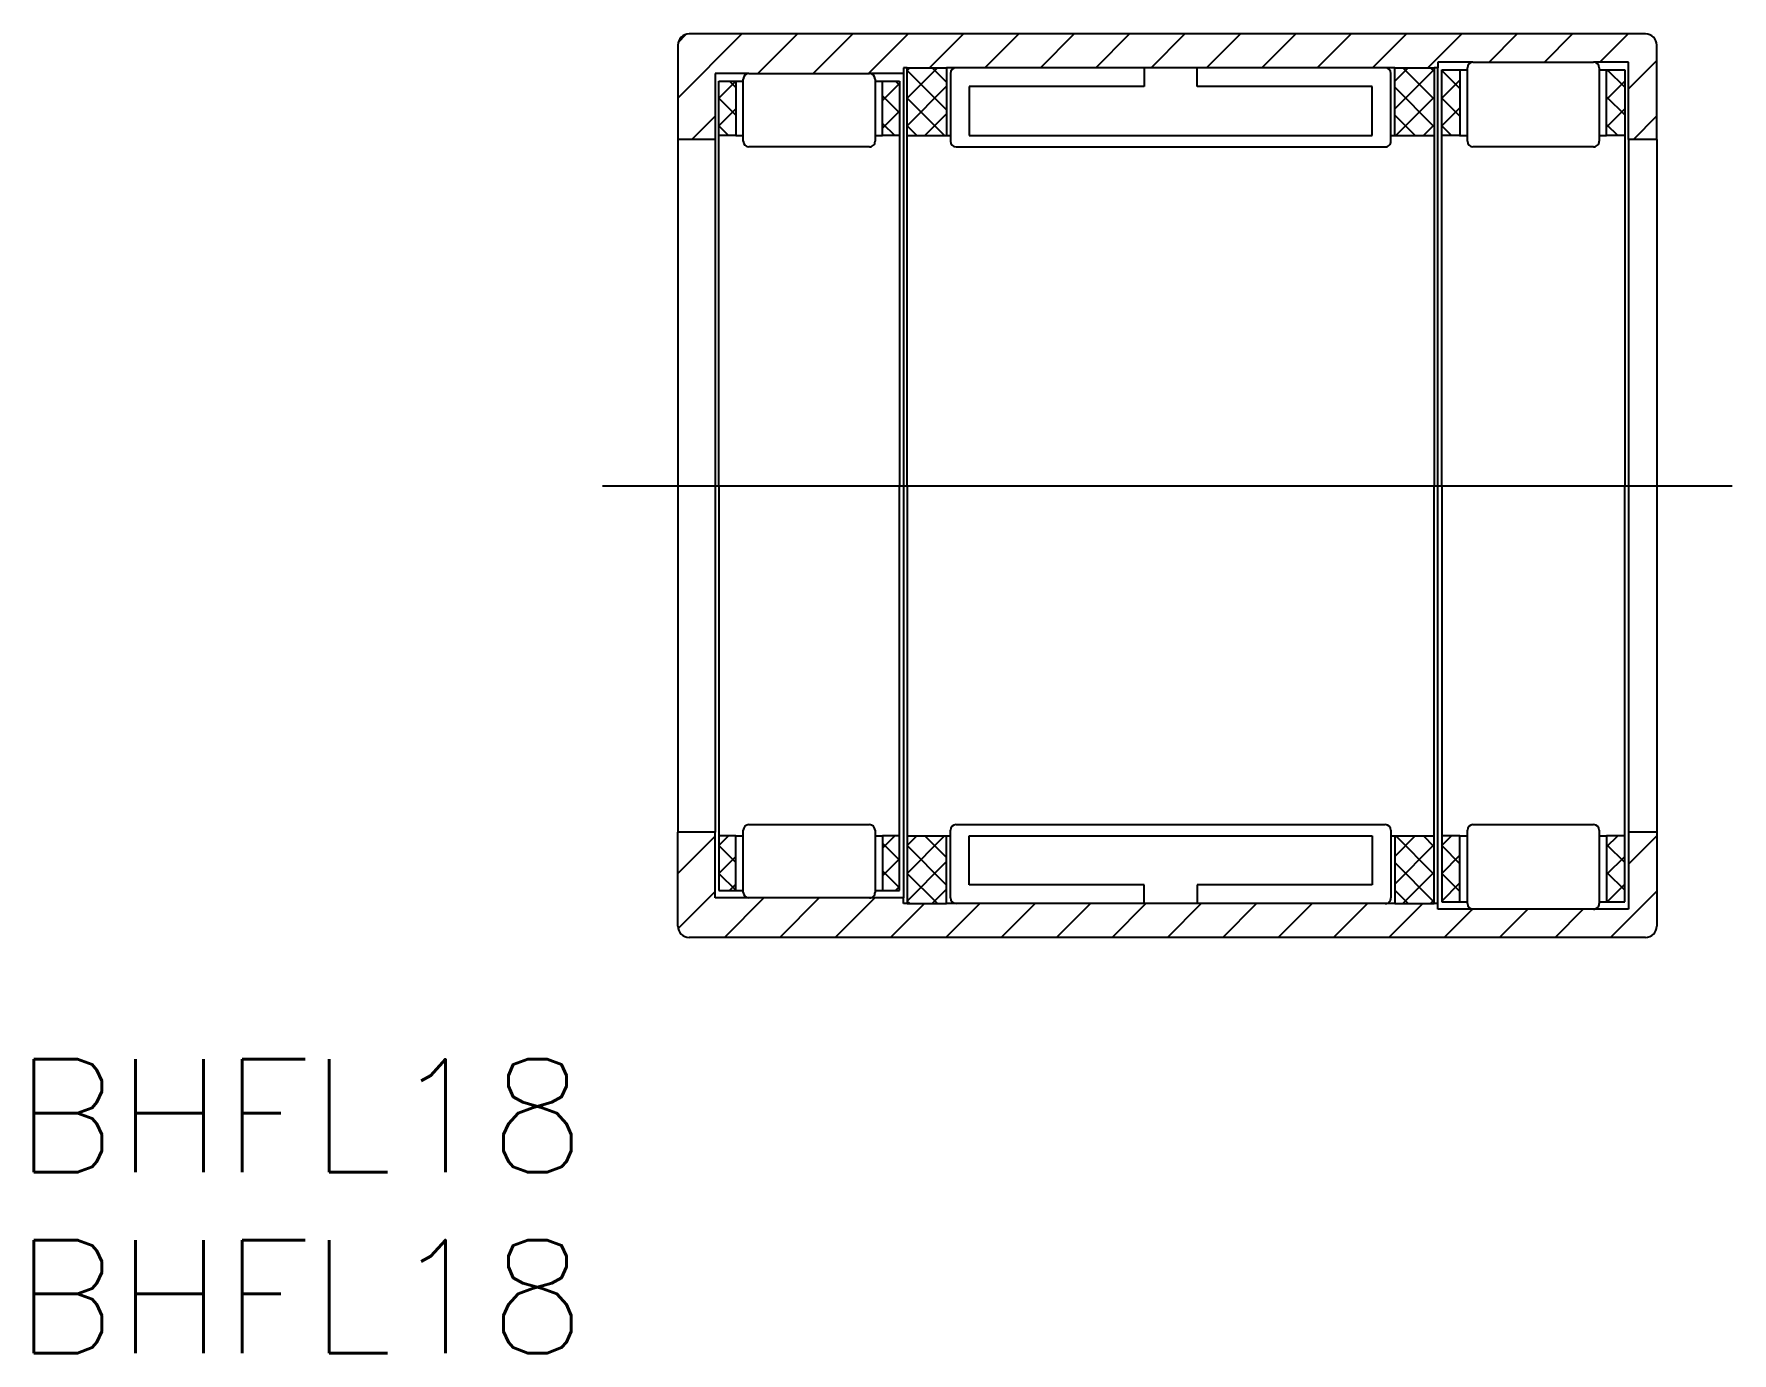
# Model space of a CAD drawing. Extents: x -17.1 to 28, y -23 to 12.
import ezdxf

# ---------------------------------------------------------------- set-up
doc = ezdxf.new("R2010")
doc.units = 0
doc.linetypes.add('CENTER', pattern=[50.8, 31.75, -6.35, 6.35, -6.35])
doc.linetypes.add('DASHED', pattern=[19.05, 12.7, -6.35])
doc.layers.get('0').update_dxf_attribs({"linetype": 'CONTINUOUS'})
doc.layers.add('CENTER', color=1, linetype='CENTER')
doc.styles.get("Standard").update_dxf_attribs({"font": 'txt.shx', "height": 3, "bigfont": 'bigfont.shx'})

msp = doc.modelspace()

# ---------------------------------------------------------------- linework, layer by layer
at = {"color": 3, "linetype": 'CONTINUOUS'}
for p, q in [((0, 10.295475), (1.704525, 12)), ((0.009802, 11.776058), (0.223942, 11.990198)), ((2.125307, 10.95), (3.175307, 12)), ((3.596089, 10.95), (4.646089, 12)), ((5.066872, 10.95), (6.116872, 12)), ((6.687654, 11.1), (7.587654, 12)), ((8.158436, 11.1), (9.058436, 12)), ((9.629218, 11.1), (10.529218, 12)), ((11.1, 11.1), (12, 12)), ((12.570782, 11.1), (13.470782, 12)), ((14.041564, 11.1), (14.941564, 12)), ((15.512346, 11.1), (16.412346, 12)), ((16.983128, 11.1), (17.883128, 12)), ((18.453911, 11.1), (19.353911, 12)), ((19.924693, 11.1), (20.824693, 12)), ((21.545475, 11.25), (22.295475, 12)), ((23.016257, 11.25), (23.766257, 12)), ((24.487039, 11.25), (25.237039, 12)), ((25.25, 10.542179), (26, 11.292179)), ((6.09, 11.030866), (6.159134, 11.1)), ((6.09, 10.295475), (6.894525, 11.1)), ((7.14, 9.980866), (6.09, 11.030866)), ((7.14, 10.716257), (6.756257, 11.1)), ((19.04, 10.743827), (19.396173, 11.1)), ((19.04, 10.008436), (20.09, 11.058436)), ((20.09, 10.267905), (19.257905, 11.1)), ((20.09, 11.003296), (19.993296, 11.1)), ((20.29, 11.030866), (20.309134, 11.05)), ((20.29, 11.030866), (20.77, 10.550866)), ((24.67, 10.998519), (24.721481, 11.05)), ((24.683212, 11.05), (25.15, 10.583212)), ((1.09, 10.295475), (1.54, 10.745475)), ((1.370866, 10.75), (1.54, 10.580866)), ((5.44, 10.233128), (5.89, 10.683128)), ((5.783212, 10.75), (5.89, 10.643212)), ((6.09, 9.560084), (7.14, 10.610084)), ((20.09, 9.532514), (19.04, 10.582514)), ((20.29, 10.295475), (20.77, 10.775475)), ((24.67, 10.263128), (25.15, 10.743128)), ((1.09, 10.295475), (1.54, 9.845475)), ((1.09, 9.560084), (1.54, 10.010084)), ((5.44, 10.357821), (5.89, 9.907821)), ((5.44, 9.497737), (5.89, 9.947737)), ((7.085475, 9.3), (6.09, 10.295475)), ((19.066955, 9.3), (20.09, 10.323045)), ((20.29, 10.295475), (20.77, 9.815475)), ((20.29, 9.560084), (20.77, 10.040084)), ((24.67, 10.327821), (25.15, 9.847821)), ((24.67, 9.527737), (25.15, 10.007737)), ((0.375307, 9.2), (0.99, 9.814693)), ((1.09, 9.560084), (1.350084, 9.3)), ((5.44, 9.62243), (5.76243, 9.3)), ((6.350084, 9.3), (6.09, 9.560084)), ((6.565307, 9.3), (7.14, 9.874693)), ((19.587123, 9.3), (19.04, 9.847123)), ((19.802346, 9.3), (20.09, 9.587654)), ((20.29, 9.560084), (20.550084, 9.3)), ((24.67, 9.59243), (24.96243, 9.3)), ((25.378603, 9.2), (26, 9.821397)), ((20.765307, 9.3), (20.77, 9.304693)), ((0, -10.295475), (0.99, -9.305475)), ((1.09, -9.560084), (1.350084, -9.3)), ((5.44, -9.62243), (5.76243, -9.3)), ((6.09, -10.295475), (7.085475, -9.3)), ((6.09, -9.560084), (6.350084, -9.3)), ((7.14, -9.874693), (6.565307, -9.3)), ((19.04, -9.847123), (19.587123, -9.3)), ((20.09, -10.323045), (19.066955, -9.3)), ((20.09, -9.587654), (19.802346, -9.3)), ((20.29, -9.560084), (20.550084, -9.3)), ((20.765307, -9.3), (20.77, -9.304693)), ((24.67, -9.59243), (24.96243, -9.3)), ((25.25, -10.048771), (26, -9.298771)), ((1.09, -9.560084), (1.54, -10.010084)), ((1.09, -10.295475), (1.54, -9.845475)), ((5.44, -9.497737), (5.89, -9.947737)), ((5.44, -10.357821), (5.89, -9.907821)), ((7.14, -10.610084), (6.09, -9.560084)), ((19.04, -10.582514), (20.09, -9.532514)), ((20.29, -9.560084), (20.77, -10.040084)), ((20.29, -10.295475), (20.77, -9.815475)), ((24.67, -9.527737), (25.15, -10.007737)), ((24.67, -10.327821), (25.15, -9.847821)), ((1.09, -10.295475), (1.54, -10.745475)), ((5.44, -10.233128), (5.89, -10.683128)), ((6.09, -11.030866), (7.14, -9.980866)), ((6.894525, -11.1), (6.09, -10.295475)), ((20.09, -11.058436), (19.04, -10.008436)), ((19.257905, -11.1), (20.09, -10.267905)), ((20.29, -10.295475), (20.77, -10.775475)), ((24.67, -10.263128), (25.15, -10.743128)), ((0.006094, -11.760162), (0.99, -10.776257)), ((1.370866, -10.75), (1.54, -10.580866)), ((5.783212, -10.75), (5.89, -10.643212)), ((6.756257, -11.1), (7.14, -10.716257)), ((19.396173, -11.1), (19.04, -10.743827)), ((20.29, -11.030866), (20.77, -10.550866)), ((24.683212, -11.05), (25.15, -10.583212)), ((24.769553, -12), (26, -10.769553)), ((1.237039, -12), (2.287039, -10.95)), ((2.707821, -12), (3.757821, -10.95)), ((4.178603, -12), (5.228603, -10.95)), ((5.649385, -12), (6.549385, -11.1)), ((6.159134, -11.1), (6.09, -11.030866)), ((7.120167, -12), (8.020167, -11.1)), ((8.590949, -12), (9.490949, -11.1)), ((10.061732, -12), (10.961732, -11.1)), ((11.532514, -12), (12.432514, -11.1)), ((13.003296, -12), (13.903296, -11.1)), ((14.474078, -12), (15.374078, -11.1)), ((15.94486, -12), (16.84486, -11.1)), ((17.415642, -12), (18.315642, -11.1)), ((18.886424, -12), (19.786424, -11.1)), ((19.993296, -11.1), (20.09, -11.003296)), ((20.29, -11.030866), (20.309134, -11.05)), ((20.357206, -12), (21.107206, -11.25)), ((21.827988, -12), (22.577988, -11.25)), ((23.298771, -12), (24.048771, -11.25)), ((24.67, -10.998519), (24.721481, -11.05))]:
    msp.add_line(p, q, dxfattribs=at)
at = {"color": 7, "linetype": 'CONTINUOUS'}
for p, q in [((25.7, 12), (0.3, 12)), ((0, 11.7), (0, 9.2)), ((26, 9.2), (26, 11.7)), ((0.99, 10.95), (0.99, 9.2)), ((1.89, 10.95), (0.99, 10.95)), ((1.89, 10.95), (5.09, 10.95)), ((5.99, 10.95), (5.09, 10.95)), ((5.99, 11.1), (5.99, 10.95)), ((6.09, 11.1), (5.99, 11.1)), ((5.99, 10.95), (5.99, -10.95)), ((6.09, 0), (6.09, 11.1)), ((6.09, 9.3), (6.09, 11.1)), ((6.09, 11.1), (7.14, 11.1)), ((6.09, 11.1), (7.14, 11.1)), ((7.14, 11.1), (7.14, 9.3)), ((7.14, 11.1), (7.14, 9.3)), ((7.39, 11.1), (7.14, 11.1)), ((7.24, 10.95), (7.24, 9.15)), ((18.79, 11.1), (7.39, 11.1)), ((19.04, 11.1), (18.79, 11.1)), ((18.94, 9.15), (18.94, 10.95)), ((19.04, 9.3), (19.04, 11.1)), ((19.04, 9.3), (19.04, 11.1)), ((19.04, 11.1), (20.09, 11.1)), ((19.04, 11.1), (20.09, 11.1)), ((20.09, 11.1), (20.09, 0)), ((20.09, 11.1), (20.09, 9.3)), ((20.19, 11.1), (20.09, 11.1)), ((21.12, 11.25), (20.19, 11.25)), ((20.19, 11.25), (20.19, 11.1)), ((20.19, -11.1), (20.19, 11.1)), ((20.29, 0), (20.29, 11.05)), ((20.29, 11.05), (20.97, 11.05)), ((20.29, 9.3), (20.29, 11.05)), ((20.29, 11.05), (20.77, 11.05)), ((20.77, 11.05), (20.77, 9.3)), ((20.97, 9.15), (20.97, 11.1)), ((21.12, 11.25), (24.32, 11.25)), ((25.25, 11.25), (24.32, 11.25)), ((24.47, 11.1), (24.47, 9.15)), ((24.47, 11.05), (25.15, 11.05)), ((24.67, 9.3), (24.67, 11.05)), ((24.67, 11.05), (25.15, 11.05)), ((25.15, 11.05), (25.15, 0)), ((25.15, 11.05), (25.15, 9.3)), ((25.25, 9.2), (25.25, 11.25)), ((1.09, 0), (1.09, 10.75)), ((1.09, 9.3), (1.09, 10.75)), ((1.09, 10.75), (1.54, 10.75)), ((1.09, 10.75), (1.74, 10.75)), ((1.54, 10.75), (1.54, 9.3)), ((1.74, 9.15), (1.74, 10.8)), ((5.24, 10.8), (5.24, 9.15)), ((5.24, 10.75), (5.89, 10.75)), ((5.44, 9.3), (5.44, 10.75)), ((5.44, 10.75), (5.89, 10.75)), ((5.89, 10.75), (5.89, 0)), ((5.89, 10.75), (5.89, 9.3)), ((0, 9.2), (0, -9.2)), ((0.99, 9.2), (0, 9.2)), ((0.99, 9.2), (0.99, -9.2)), ((1.54, 9.3), (1.09, 9.3)), ((1.54, 9.3), (1.74, 9.3)), ((5.24, 9.3), (5.44, 9.3)), ((5.89, 9.3), (5.44, 9.3)), ((6.09, 9.3), (7.14, 9.3)), ((7.14, 9.3), (7.24, 9.3)), ((18.94, 9.3), (19.04, 9.3)), ((19.04, 9.3), (20.09, 9.3)), ((20.77, 9.3), (20.29, 9.3)), ((20.77, 9.3), (20.97, 9.3)), ((24.47, 9.3), (24.67, 9.3)), ((25.15, 9.3), (24.67, 9.3)), ((26, 9.2), (25.25, 9.2)), ((25.25, 9.2), (25.25, -9.2)), ((26, 9.2), (26, -9.2)), ((5.09, 9), (1.89, 9)), ((7.39, 9), (18.79, 9)), ((24.32, 9), (21.12, 9)), ((1.09, 0), (1.09, -10.75)), ((5.89, -10.75), (5.89, 0)), ((6.09, 0), (6.09, -11.1)), ((20.09, -11.1), (20.09, 0)), ((20.29, 0), (20.29, -11.05)), ((25.15, -11.05), (25.15, 0)), ((1.89, -9), (5.09, -9)), ((7.39, -9), (18.79, -9)), ((21.12, -9), (24.32, -9)), ((0.99, -9.2), (0, -9.2)), ((0, -11.7), (0, -9.2)), ((0.99, -10.95), (0.99, -9.2)), ((1.09, -9.3), (1.09, -10.75)), ((1.54, -9.3), (1.09, -9.3)), ((1.54, -10.75), (1.54, -9.3)), ((1.54, -9.3), (1.74, -9.3)), ((1.74, -10.8), (1.74, -9.15)), ((5.24, -9.15), (5.24, -10.8)), ((5.24, -9.3), (5.44, -9.3)), ((5.44, -9.3), (5.44, -10.75)), ((5.89, -9.3), (5.44, -9.3)), ((5.89, -10.75), (5.89, -9.3)), ((6.09, -9.3), (6.09, -11.1)), ((6.09, -9.3), (7.14, -9.3)), ((7.14, -11.1), (7.14, -9.3)), ((7.14, -11.1), (7.14, -9.3)), ((7.14, -9.3), (7.24, -9.3)), ((7.24, -10.95), (7.24, -9.15)), ((18.94, -9.15), (18.94, -10.95)), ((18.94, -9.3), (19.04, -9.3)), ((19.04, -9.3), (19.04, -11.1)), ((19.04, -9.3), (19.04, -11.1)), ((19.04, -9.3), (20.09, -9.3)), ((20.09, -11.1), (20.09, -9.3)), ((20.29, -9.3), (20.29, -11.05)), ((20.77, -9.3), (20.29, -9.3)), ((20.77, -9.3), (20.97, -9.3)), ((20.77, -11.05), (20.77, -9.3)), ((20.97, -11.1), (20.97, -9.15)), ((24.47, -9.15), (24.47, -11.1)), ((24.47, -9.3), (24.67, -9.3)), ((24.67, -9.3), (24.67, -11.05)), ((25.15, -9.3), (24.67, -9.3)), ((25.15, -11.05), (25.15, -9.3)), ((26, -9.2), (25.25, -9.2)), ((25.25, -9.2), (25.25, -11.25)), ((26, -9.2), (26, -11.7)), ((1.09, -10.75), (1.54, -10.75)), ((1.09, -10.75), (1.74, -10.75)), ((5.24, -10.75), (5.89, -10.75)), ((5.44, -10.75), (5.89, -10.75)), ((1.89, -10.95), (0.99, -10.95)), ((5.09, -10.95), (1.89, -10.95)), ((5.99, -10.95), (5.09, -10.95)), ((5.99, -11.1), (5.99, -10.95)), ((6.09, -11.1), (5.99, -11.1)), ((6.09, -11.1), (7.14, -11.1)), ((6.09, -11.1), (7.14, -11.1)), ((7.39, -11.1), (7.14, -11.1)), ((18.79, -11.1), (7.39, -11.1)), ((19.04, -11.1), (18.79, -11.1)), ((19.04, -11.1), (20.09, -11.1)), ((19.04, -11.1), (20.09, -11.1)), ((20.19, -11.1), (20.09, -11.1)), ((20.19, -11.25), (20.19, -11.1)), ((21.12, -11.25), (20.19, -11.25)), ((20.29, -11.05), (20.97, -11.05)), ((20.29, -11.05), (20.77, -11.05)), ((24.32, -11.25), (21.12, -11.25)), ((25.25, -11.25), (24.32, -11.25)), ((24.47, -11.05), (25.15, -11.05)), ((24.67, -11.05), (25.15, -11.05)), ((25.7, -12), (0.3, -12))]:
    msp.add_line(p, q, dxfattribs=at)
at = {"color": 3, "linetype": 'DASHED'}
for p, q in [((12.39, 11.1), (12.39, 10.6)), ((13.79, 10.6), (13.79, 11.1)), ((12.39, 10.6), (7.74, 10.6)), ((7.74, 10.6), (7.74, 9.3)), ((18.44, 10.6), (13.79, 10.6)), ((18.44, 9.3), (18.44, 10.6)), ((7.74, 9.3), (18.44, 9.3)), ((7.74, -9.3), (18.44, -9.3)), ((7.74, -10.6), (7.74, -9.3)), ((18.44, -9.3), (18.44, -10.6)), ((12.39, -10.6), (7.74, -10.6)), ((12.39, -11.1), (12.39, -10.6)), ((18.44, -10.6), (13.79, -10.6)), ((13.79, -10.6), (13.79, -11.1))]:
    msp.add_line(p, q, dxfattribs=at)
at = {"color": 7, "linetype": 'CONTINUOUS'}
for centre, radius, start, end in [((0.3, 11.7), 0.3, 89.999921, 179.999841), ((25.7, 11.7), 0.3, 0, 89.999921), ((1.89, 10.8), 0.15, 89.999921, 179.999841), ((5.09, 10.8), 0.15, 0, 89.999921), ((7.39, 10.95), 0.15, 89.999921, 179.999841), ((18.79, 10.95), 0.15, 0, 89.999921), ((21.12, 11.1), 0.15, 89.999921, 179.999841), ((24.32, 11.1), 0.15, 0, 89.999921), ((1.89, 9.15), 0.15, 179.999841, 269.999762), ((5.09, 9.15), 0.15, 269.999762, 0), ((7.39, 9.15), 0.15, 179.999841, 269.999762), ((18.79, 9.15), 0.15, 269.999762, 0), ((21.12, 9.15), 0.15, 179.999841, 269.999762), ((24.32, 9.15), 0.15, 269.999762, 0), ((1.89, -9.15), 0.15, 89.999921, 179.999841), ((5.09, -9.15), 0.15, 0, 89.999921), ((7.39, -9.15), 0.15, 89.999921, 179.999841), ((18.79, -9.15), 0.15, 0, 89.999921), ((21.12, -9.15), 0.15, 89.999921, 179.999841), ((24.32, -9.15), 0.15, 0, 89.999921), ((1.89, -10.8), 0.15, 179.999841, 269.999762), ((5.09, -10.8), 0.15, 269.999762, 0), ((7.39, -10.95), 0.15, 179.999841, 269.999762), ((18.79, -10.95), 0.15, 269.999762, 0), ((21.12, -11.1), 0.15, 179.999841, 269.999762), ((24.32, -11.1), 0.15, 269.999762, 0), ((0.3, -11.7), 0.3, 179.999841, 269.999762), ((25.7, -11.7), 0.3, 269.999762, 0)]:
    msp.add_arc(centre, radius, start, end, dxfattribs=at)
at = {"layer": 'CENTER', "color": 1, "linetype": 'CENTER'}
msp.add_line((-2, 0), (28, 0), dxfattribs=at)

# ---------------------------------------------------------------- texts
at = {"color": 7, "linetype": 'CONTINUOUS'}
for p in [(-17.614671, -18.233844), (-17.614671, -23.037066)]:
    msp.add_text('BHFL18', height=3, dxfattribs=at).set_placement(p)

doc.saveas('drawing.dxf')
